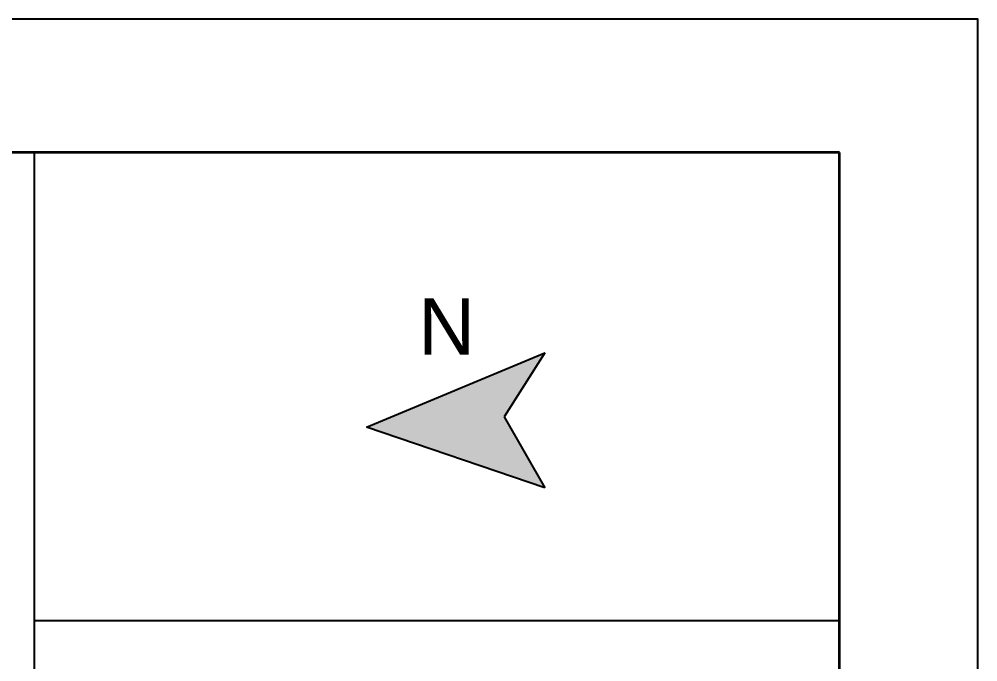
# Model space of a CAD drawing. Header units: metres. Extents: x 428 to 3974, y -4076 to 3914.
# Drawn here: x 1050.6 to 1055.71, y -367.25 to -363.82 of the extents above; entities that cross this region are included whole.
import ezdxf

# ---------------------------------------------------------------- set-up
doc = ezdxf.new("R2010")
doc.units = ezdxf.units.M
doc.header["$MEASUREMENT"] = 0
doc.layers.add('Dimension', color=7, linetype='Continuous')
doc.layers.add('Frame', color=7, linetype='Continuous')
doc.layers.add('hatch-back', color=9, linetype='Continuous', lineweight=5)
doc.styles.add('labor camp', font='arial.ttf')

msp = doc.modelspace()

# ---------------------------------------------------------------- hatches: boundary and pattern name
at = {"layer": 'hatch-back', "lineweight": 15}
msp.add_hatch(color=256, dxfattribs=at).paths.add_polyline_path([(1052.4512, -365.9934), (1053.4026, -366.3164), (1053.187, -365.9377), (1053.4026, -365.5961)])

# ---------------------------------------------------------------- linework, layer by layer
for p, q in [((1050.681, -391.0222), (1050.681, -364.5278)), ((1050.681, -367.025), (1054.9746, -367.025))]:
    msp.add_line(p, q)
at = {"layer": 'Defpoints', "color": 3}
msp.add_lwpolyline([(1055.713, -393.5156), (1055.713, -363.8156), (1013.713, -363.8156), (1013.713, -393.5156)], close=True, dxfattribs=at)
at = {"layer": 'Dimension'}
for p, q in [((1052.4512, -365.9934), (1053.4026, -365.5961)), ((1053.4026, -365.5961), (1053.187, -365.9377)), ((1053.187, -365.9377), (1053.4026, -366.3164)), ((1053.4026, -366.3164), (1052.4512, -365.9934))]:
    msp.add_line(p, q, dxfattribs=at)
at = {"layer": 'Frame', "color": 6, "linetype": 'Continuous', "lineweight": 35}
for p, q in [((1054.9746, -364.5278), (1014.513, -364.5278)), ((1054.9746, -392.8278), (1054.9746, -364.5278))]:
    msp.add_line(p, q, dxfattribs=at)

# ---------------------------------------------------------------- texts
at = {"layer": 'Dimension', "insert": (1053.0305, -365.6059), "char_height": 0.3, "width": 9.700091, "attachment_point": 1, "rotation": 180, "style": 'labor camp'}
msp.add_mtext('N', dxfattribs=at)

doc.saveas('drawing.dxf')
